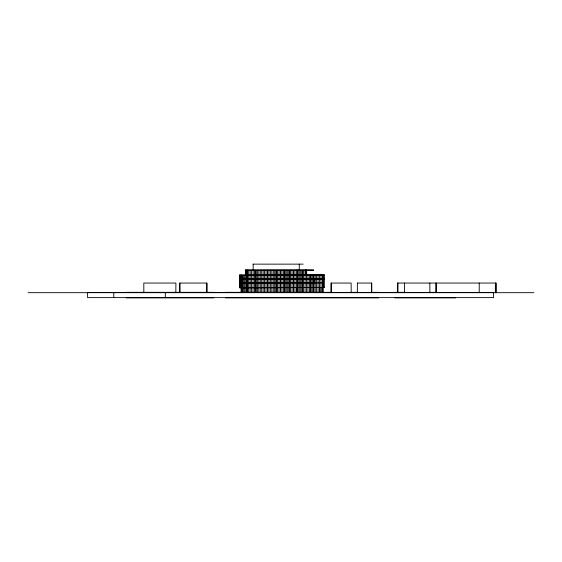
<?xml version="1.0" encoding="UTF-8"?>
<svg xmlns="http://www.w3.org/2000/svg" width="562" height="562" viewBox="0 0 562 562"><rect width="100%" height="100%" fill="white"/><g stroke="black" fill="none" stroke-linecap="round" stroke-linejoin="round"><path stroke-width="0.84" d="M319.504 287.196L319.504 292.563L319.49 274.98M253.005 292.324L253.174 264.14M253.026 264.14L303.122 264.14M245.32 270.245L313.484 270.16M247.069 270.406L245.32 270.406L245.32 269.999L313.484 269.999L313.484 270.406L305.616 270.406M241.463 278.33L247.245 278.33M241.463 278.569L247.245 278.569M241.463 278.815L247.245 278.815M289.156 278.808L322.391 278.808M322.504 278.808L324 278.808M241.463 282.426L247.245 282.426M241.463 282.665L247.245 282.665M305.054 282.665L314.207 282.665L239.538 282.925L322.82 282.925M179.826 283.051L179.826 292.683L179.798 283.051L206.893 283.051L206.893 292.683M357.348 283.051L371.728 283.051L371.728 292.683M241.463 287.477L246.718 287.477M305.054 287.477L324.239 287.477M126.204 292.324L213.792 292.324M225.488 292.324L331.285 292.324M350.597 292.324L357.903 292.324M370.794 292.324L378.697 292.324M394.735 292.324L405.139 292.324M429.417 292.324L436.597 292.324M28.1 292.683L533.9 292.683M126.204 297.86L213.792 297.86M225.488 297.86L378.697 297.86M394.735 297.86L455.642 297.86M299.258 264.14L299.293 292.324M496.056 292.683L496.056 283.051L397.538 283.051L397.538 292.683M495.909 283.051L495.909 292.683M495.396 283.051L495.382 292.683M479.224 283.051L479.224 292.683M436.133 283.051L436.133 292.683M436.035 283.051L436.035 292.683M429.846 283.051L429.874 292.683M404.57 283.051L404.514 292.683M397.861 283.051L397.861 292.683M397.685 283.051L397.685 292.683M371.615 283.051L371.615 292.683M357.39 283.051L357.348 292.683M351.18 292.683L351.131 283.051L331.144 283.051L331.144 292.683M331.194 283.051L331.194 292.683M324.021 274.98L324.021 287.505M323.902 274.98L323.902 287.505M322.876 287.744L322.876 292.324M322.792 274.98L322.82 292.324M322.714 274.98L322.736 292.324M322.412 274.98L322.412 287.505M322.37 274.98L322.384 287.505M321.295 287.505L321.274 292.324M321.12 274.959L309.557 274.959M320.937 274.98L320.958 287.505M319.904 287.505L319.904 292.324M319.827 287.505L319.827 292.324M318.05 274.98L318.071 292.324M316.596 274.98L316.624 292.324M315.177 274.98L315.177 292.324M314.207 279.075L314.207 282.925M313.744 274.98L313.744 292.324L313.701 274.98M312.289 274.98L312.268 292.324M310.821 274.98L310.821 292.324M310.814 274.98L310.814 292.324M309.374 274.98L309.395 292.324M307.934 274.98L307.955 292.324M306.676 270.16L306.676 274.98M306.557 270.16L306.487 292.324M305.475 270.16L305.454 274.98L305.37 270.16M305.061 270.16L305.061 292.324M303.599 270.16L303.613 292.324M302.159 292.563L302.152 270.16L302.138 292.324M300.705 270.16L300.705 292.324M297.839 270.16L297.839 292.324M297.818 270.16L297.818 292.324M296.785 287.505L296.785 292.324M296.701 287.505L296.701 292.324M296.392 270.16L296.385 292.563M294.924 270.16L294.945 292.324M292.036 270.16L292.057 292.324M290.582 270.16L290.617 292.324M287.723 270.16L287.702 292.324M286.255 270.16L286.255 292.324M284.843 270.16L284.843 292.324M284.801 270.16L284.808 292.324M283.381 270.16L283.381 292.324M281.92 270.16L281.92 292.324M279.026 270.16L279.026 292.324M277.607 270.16L277.586 292.324M274.713 270.16L274.692 292.324M273.28 270.16L273.251 292.324M271.825 270.16L271.825 292.324M270.35 270.16L270.357 292.324M268.91 270.16L268.91 292.324M266.023 270.16L266.023 292.324M264.576 270.16L264.59 292.324M263.149 270.16L263.135 292.324M261.688 270.16L261.695 292.563M260.262 270.16L260.262 292.324M258.829 270.16L258.808 292.324M257.354 270.16L257.375 292.324M255.935 292.324L255.907 270.16L255.9 292.324M254.46 270.16L254.481 292.324M251.593 270.16L251.593 292.324M250.146 270.16L250.125 292.324M248.699 270.16L248.699 292.324M247.259 270.16L247.245 292.563M247.224 270.16L247.224 292.324M246.922 270.16L246.922 292.324M246.816 270.16L246.844 292.324M245.742 270.16L245.812 292.324M245.622 270.16L245.622 274.98M244.344 274.966L244.365 292.324M241.477 274.966L241.463 292.563M241.042 274.98L241.063 292.324M239.96 274.98L239.96 287.505M239.841 274.98L239.841 287.505M206.83 283.051L206.83 292.683M175.836 292.683L175.906 283.051L143.802 283.051L143.837 292.683M165.312 292.444L165.312 297.621M113.77 292.444L113.77 297.621M324.323 274.98L239.538 275.218L324.323 274.98M324.323 278.836L239.538 279.075L324.323 278.836M324.323 287.505L239.538 287.744L324.323 287.505M493.555 292.444L87.595 292.444L87.595 297.621L493.555 297.621L493.555 292.444M293.497 292.324L293.497 270.16L293.469 292.324M289.163 292.324L289.163 270.16L289.142 292.324M280.494 292.324L280.494 270.16L280.473 292.324M276.167 292.324L276.167 270.16L276.139 292.324M267.498 292.324L267.498 270.16L267.491 292.324M242.917 292.324L242.917 274.966L242.903 292.324"/></g></svg>
